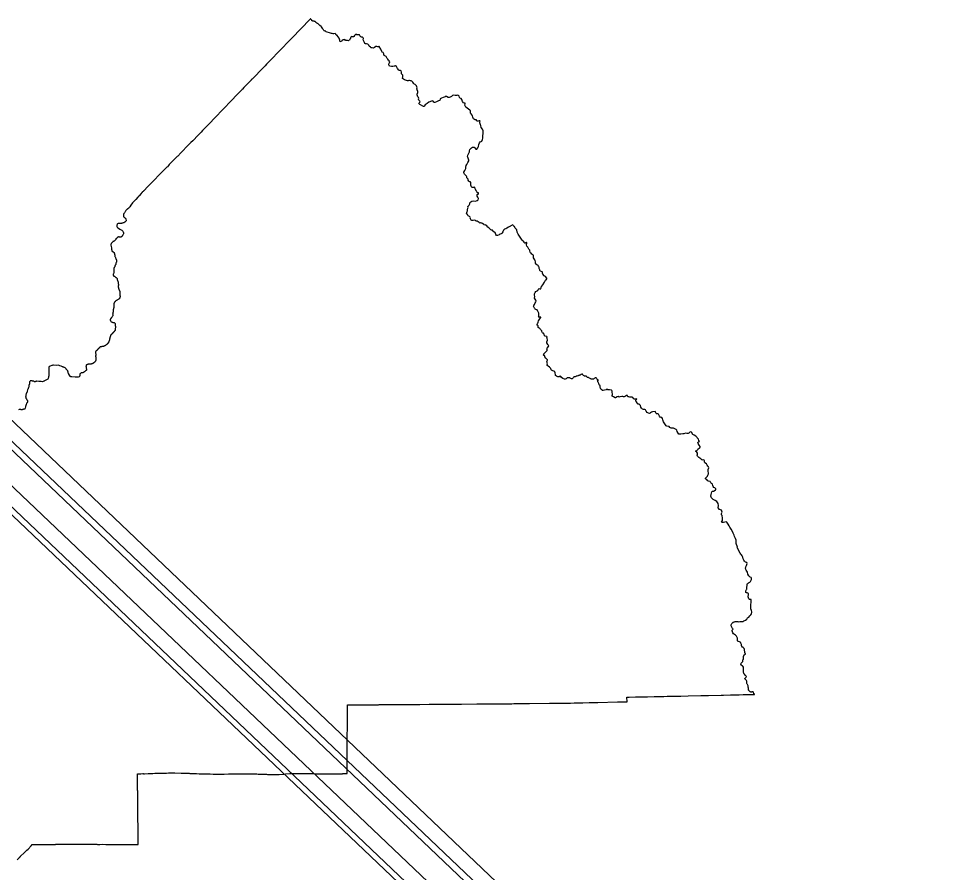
# Model space of a CAD drawing. Extents: x 6438959 to 7279357, y 1424492 to 2039161.
# Drawn here: x 6859158 to 7279357, y 1656630 to 2039161 of the extents above; entities that cross this region are included whole.
import ezdxf

# ---------------------------------------------------------------- set-up
doc = ezdxf.new("R2010")
doc.units = 21
doc.layers.add('COUNTY_BOUNDARY', color=40, linetype='Continuous')

msp = doc.modelspace()

# ---------------------------------------------------------------- linework, layer by layer
at = {"layer": 'COUNTY_BOUNDARY'}
for points in [[(6858412, 1662697), (6859422, 1663678), (6859498, 1663751), (6859730, 1663977), (6859795, 1664040), (6859859, 1664103), (6859872, 1664113), (6859909, 1664148), (6859920, 1664162), (6859953, 1664194), (6859977, 1664216), (6861612, 1665805), (6862527, 1666693), (6862529, 1666696), (6862653, 1666802), (6862663, 1666810), (6862759, 1666891), (6862791, 1666918), (6862797, 1666924), (6862816, 1666944), (6862822, 1666950), (6862825, 1666953), (6863298, 1667451), (6864726, 1668955), (6865201, 1669457), (6865209, 1669463), (6865233, 1669483), (6865241, 1669489), (6865329, 1669489), (6865594, 1669489), (6865682, 1669489), (6865726, 1669491), (6865858, 1669497), (6865902, 1669499), (6865959, 1669501), (6866178, 1669508), (6866200, 1669508), (6866427, 1669507), (6866723, 1669506), (6867095, 1669511), (6867365, 1669515), (6867393, 1669515), (6867408, 1669516), (6867452, 1669516), (6867467, 1669517), (6867522, 1669518), (6867628, 1669521), (6867686, 1669523), (6867741, 1669525), (6867789, 1669526), (6867818, 1669527), (6867823, 1669527), (6867955, 1669530), (6868202, 1669534), (6868856, 1669547), (6869426, 1669552), (6869584, 1669553), (6869833, 1669557), (6870045, 1669557), (6870113, 1669557), (6870312, 1669557), (6870348, 1669556), (6870382, 1669551), (6871072, 1669549), (6871347, 1669548), (6871712, 1669547), (6873013, 1669544), (6874243, 1669541), (6874411, 1669540), (6874993, 1669539), (6875541, 1669537), (6875553, 1669540), (6875585, 1669547), (6875595, 1669549), (6875613, 1669555), (6875668, 1669573), (6875686, 1669580), (6875698, 1669580), (6875772, 1669579), (6876046, 1669580), (6877051, 1669586), (6877127, 1669586), (6877464, 1669591), (6877487, 1669591), (6877558, 1669592), (6877770, 1669597), (6877841, 1669599), (6877864, 1669599), (6877931, 1669601), (6877953, 1669602), (6878022, 1669603), (6878229, 1669609), (6878263, 1669610), (6878286, 1669610), (6878298, 1669605), (6878918, 1669608), (6879392, 1669617), (6879739, 1669625), (6880165, 1669628), (6880526, 1669642), (6880540, 1669643), (6880597, 1669639), (6880643, 1669642), (6880647, 1669642), (6880659, 1669642), (6880662, 1669643), (6880692, 1669644), (6880779, 1669649), (6880808, 1669651), (6880820, 1669652), (6880856, 1669653), (6880867, 1669655), (6880880, 1669655), (6880902, 1669657), (6880912, 1669658), (6880917, 1669657), (6880920, 1669660), (6880925, 1669660), (6880937, 1669658), (6880947, 1669656), (6880965, 1669653), (6881113, 1669638), (6881275, 1669629), (6881446, 1669622), (6881532, 1669619), (6881818, 1669620), (6882465, 1669620), (6882782, 1669614), (6883005, 1669617), (6883207, 1669614), (6883308, 1669611), (6883470, 1669616), (6883509, 1669615), (6883535, 1669615), (6883606, 1669612), (6884014, 1669610), (6884455, 1669611), (6885163, 1669601), (6885855, 1669589), (6885878, 1669589), (6886177, 1669631), (6886231, 1669623), (6886530, 1669623), (6887022, 1669616), (6887230, 1669615), (6887534, 1669616), (6887908, 1669611), (6888863, 1669613), (6889309, 1669605), (6889709, 1669609), (6890163, 1669604), (6890390, 1669601), (6891023, 1669595), (6891416, 1669593), (6891442, 1669591), (6891451, 1669590), (6891459, 1669589), (6891467, 1669589), (6891994, 1669587), (6892092, 1669587), (6892687, 1669575), (6893356, 1669575), (6893576, 1669573), (6894103, 1669569), (6894476, 1669562), (6895399, 1669565), (6896767, 1669571), (6898186, 1669562), (6902093, 1669538), (6902194, 1669537), (6902425, 1669534), (6902631, 1669531), (6903117, 1669533), (6903348, 1669535), (6903614, 1669529), (6903964, 1669523), (6904411, 1669525), (6904677, 1669527), (6904681, 1669527), (6904695, 1669527), (6904700, 1669527), (6904749, 1669527), (6905213, 1669526), (6905339, 1669526), (6906751, 1669523), (6907264, 1669522), (6907277, 1669513), (6907287, 1669513), (6907292, 1669513), (6907318, 1669513), (6907328, 1669513), (6907341, 1669512), (6908305, 1669512), (6908641, 1669510), (6908676, 1669510), (6909944, 1669503), (6909968, 1669510), (6910014, 1669511), (6910031, 1669512), (6910037, 1669513), (6910544, 1669510), (6912081, 1669503), (6912593, 1669502), (6912590, 1670013), (6912580, 1671594), (6912576, 1672121), (6912574, 1672615), (6912567, 1674096), (6912565, 1674590), (6912566, 1674625), (6912566, 1674734), (6912566, 1674769), (6912566, 1674774), (6912564, 1675291), (6912557, 1676855), (6912555, 1677377), (6912554, 1677417), (6912553, 1677592), (6912548, 1678238), (6912547, 1678454), (6912540, 1680050), (6912540, 1680059), (6912535, 1680576), (6912528, 1680903), (6912521, 1681401), (6912516, 1681930), (6912505, 1682632), (6912507, 1682685), (6912500, 1683213), (6912488, 1684014), (6912482, 1684796), (6912478, 1685324), (6912479, 1685350), (6912483, 1685423), (6912483, 1685428), (6912480, 1685463), (6912480, 1685486), (6912479, 1685558), (6912478, 1685582), (6912477, 1685638), (6912462, 1686381), (6912461, 1686588), (6912459, 1686697), (6912459, 1686720), (6912458, 1686743), (6912458, 1686766), (6912456, 1686881), (6912451, 1687430), (6912446, 1687954), (6912437, 1688501), (6912435, 1688604), (6912431, 1688910), (6912429, 1689013), (6912429, 1689115), (6912429, 1689424), (6912429, 1689527), (6912428, 1689634), (6912423, 1689957), (6912421, 1690065), (6912415, 1690577), (6912420, 1690620), (6912422, 1690636), (6912422, 1690715), (6912421, 1690949), (6912420, 1691028), (6912418, 1691227), (6912416, 1691458), (6912412, 1691786), (6912405, 1692341), (6912401, 1692748), (6912399, 1693052), (6912397, 1693178), (6912397, 1693204), (6912396, 1693336), (6912391, 1693812), (6912389, 1693947), (6912389, 1693956), (6912390, 1694635), (6912392, 1695082), (6912388, 1695844), (6912382, 1696683), (6912364, 1697905), (6912360, 1698541), (6912351, 1699032), (6912344, 1699650), (6912343, 1699925), (6912340, 1700626), (6912335, 1700834), (6912329, 1701137), (6912349, 1701140), (6912409, 1701151), (6912429, 1701155), (6912666, 1701155), (6913374, 1701156), (6913610, 1701157), (6913640, 1701157), (6913878, 1701172), (6914681, 1701225), (6914948, 1701243), (6914952, 1701187), (6915475, 1701201), (6917044, 1701245), (6917567, 1701260), (6917613, 1701260), (6917707, 1701265), (6918126, 1701290), (6918177, 1701293), (6918229, 1701300), (6918265, 1701306), (6918403, 1701311), (6918815, 1701327), (6918910, 1701331), (6918952, 1701333), (6919228, 1701340), (6920057, 1701361), (6920333, 1701368), (6920413, 1701370), (6920654, 1701376), (6920734, 1701379), (6921877, 1701407), (6922822, 1701431), (6925304, 1701495), (6926167, 1701517), (6926295, 1701521), (6926446, 1701524), (6926771, 1701532), (6927746, 1701555), (6927968, 1701561), (6928071, 1701564), (6928969, 1701535), (6931897, 1701474), (6933518, 1701442), (6934980, 1701387), (6934986, 1701387), (6935248, 1701364), (6935475, 1701355), (6935721, 1701343), (6935749, 1701343), (6936911, 1701291), (6937172, 1701279), (6938050, 1701241), (6938150, 1701236), (6938280, 1701231), (6938671, 1701213), (6938801, 1701208), (6939939, 1701181), (6942978, 1701111), (6943353, 1701102), (6944103, 1701085), (6944490, 1701079), (6944906, 1701072), (6946151, 1701052), (6946566, 1701045), (6946807, 1701041), (6947529, 1701030), (6947769, 1701027), (6948092, 1701021), (6949059, 1701006), (6949381, 1701001), (6949590, 1701005), (6950214, 1701016), (6950422, 1701020), (6950449, 1701021), (6950518, 1701022), (6950530, 1701023), (6950557, 1701023), (6951184, 1701035), (6953065, 1701070), (6953691, 1701082), (6953723, 1701083), (6953801, 1701086), (6954129, 1701096), (6954238, 1701099), (6954318, 1701101), (6954558, 1701105), (6954638, 1701107), (6959415, 1701097), (6959651, 1701096), (6959892, 1701096), (6960708, 1701081), (6961707, 1701062), (6962783, 1701071), (6962820, 1701071), (6962850, 1701071), (6964752, 1701084), (6965652, 1701071), (6965707, 1701071), (6966343, 1701047), (6968416, 1700970), (6968937, 1700951), (6969106, 1700945), (6970027, 1700911), (6970474, 1700893), (6971311, 1700892), (6971346, 1700892), (6973536, 1700892), (6974057, 1700892), (6974700, 1700892), (6975766, 1700892), (6975802, 1700895), (6977473, 1701012), (6977497, 1701014), (6977532, 1701016), (6977709, 1701028), (6977768, 1701033), (6977807, 1701036), (6978583, 1701091), (6980556, 1701231), (6980678, 1701240), (6981029, 1701240), (6981845, 1701242), (6982512, 1701243), (6984513, 1701246), (6985179, 1701248), (6985719, 1701249), (6988563, 1701225), (6990758, 1701206), (6991780, 1701198), (6993259, 1701187), (6994817, 1701177), (6995059, 1701160), (6995103, 1701161), (6995887, 1701169), (6996444, 1701170), (6996542, 1701170), (6997415, 1701170), (6997471, 1701172), (6998769, 1701173), (6998802, 1701173), (6998841, 1701173), (7001030, 1701177), (7001158, 1701177), (7001426, 1701179), (7001443, 1701160), (7001622, 1701163), (7002158, 1701171), (7002337, 1701174), (7002647, 1701179), (7003575, 1701194), (7003884, 1701199), (7003930, 1701200), (7004038, 1701202), (7004067, 1701202), (7004112, 1701203), (7004223, 1701205), (7004327, 1701207), (7006046, 1701234), (7006169, 1701236), (7006153, 1701584), (7006183, 1706131), (7006198, 1708259), (7006203, 1708970), (7006221, 1711672), (7006252, 1716365), (7006269, 1718906), (7006272, 1719321), (7006280, 1720559), (7006282, 1720971), (7006285, 1721261), (7006290, 1722134), (7006292, 1722427), (7006297, 1723124), (7006297, 1723232), (7006299, 1723478), (7006313, 1725580), (7006321, 1726787), (7006322, 1726902), (7006334, 1728692), (7006334, 1728754), (7006335, 1728796), (7006336, 1728943), (7006336, 1729006), (7006338, 1729303), (7006339, 1729444), (7006341, 1729778), (7006343, 1730110), (7006346, 1730493), (7006348, 1730760), (7006349, 1730935), (7006350, 1731199), (7006351, 1731361), (7006354, 1731824), (7006355, 1731848), (7006355, 1732011), (7006499, 1732011), (7006772, 1732013), (7006928, 1732014), (7007071, 1732014), (7007377, 1732016), (7008294, 1732021), (7008600, 1732023), (7011072, 1732038), (7011325, 1732039), (7011775, 1732042), (7012109, 1732044), (7012496, 1732046), (7014868, 1732061), (7015262, 1732064), (7016390, 1732071), (7016770, 1732074), (7017047, 1732076), (7018769, 1732087), (7019342, 1732091), (7019377, 1732090), (7019381, 1732090), (7019481, 1732091), (7019516, 1732091), (7019632, 1732090), (7019977, 1732089), (7020092, 1732089), (7020188, 1732090), (7020485, 1732093), (7021665, 1732103), (7022058, 1732107), (7023166, 1732114), (7024623, 1732123), (7027154, 1732139), (7027616, 1732141), (7029967, 1732157), (7031277, 1732165), (7032502, 1732174), (7032854, 1732182), (7034125, 1732189), (7034964, 1732194), (7035618, 1732197), (7037355, 1732207), (7037553, 1732208), (7038667, 1732215), (7042985, 1732245), (7044292, 1732254), (7046143, 1732267), (7049441, 1732291), (7049696, 1732293), (7050864, 1732302), (7051751, 1732308), (7051825, 1732309), (7053147, 1732319), (7053310, 1732319), (7054105, 1732326), (7055618, 1732337), (7057339, 1732350), (7064304, 1732403), (7064548, 1732405), (7065019, 1732415), (7065370, 1732416), (7065427, 1732417), (7065782, 1732418), (7066646, 1732423), (7067052, 1732425), (7067185, 1732427), (7067375, 1732428), (7068345, 1732436), (7068427, 1732437), (7068492, 1732437), (7068667, 1732439), (7069768, 1732447), (7073070, 1732474), (7074171, 1732483), (7074207, 1732393), (7074604, 1732401), (7076040, 1732433), (7076517, 1732444), (7076541, 1732444), (7077387, 1732463), (7079746, 1732517), (7079994, 1732522), (7080863, 1732543), (7081506, 1732557), (7083433, 1732600), (7084075, 1732615), (7084129, 1732615), (7084291, 1732616), (7084344, 1732617), (7084445, 1732618), (7084746, 1732620), (7084846, 1732622), (7087817, 1732649), (7096729, 1732733), (7099700, 1732763), (7101730, 1732785), (7106261, 1732839), (7107817, 1732869), (7109844, 1732909), (7110013, 1732913), (7110520, 1732924), (7110689, 1732928), (7110717, 1732929), (7110802, 1732931), (7110830, 1732932), (7111765, 1732953), (7114571, 1733017), (7115333, 1733035), (7115505, 1733039), (7118454, 1733107), (7127300, 1733313), (7130248, 1733382), (7130439, 1733387), (7130519, 1733389), (7131331, 1733408), (7131602, 1733414), (7131567, 1733822), (7131461, 1735045), (7131426, 1735453), (7132411, 1735474), (7135367, 1735535), (7136352, 1735556), (7137027, 1735570), (7139050, 1735614), (7139725, 1735629), (7140717, 1735651), (7143692, 1735718), (7144684, 1735740), (7144686, 1735737), (7144692, 1735727), (7144694, 1735724), (7144792, 1735728), (7145085, 1735738), (7145183, 1735742), (7145231, 1735743), (7145628, 1735752), (7146964, 1735780), (7147409, 1735790), (7147409, 1735801), (7147930, 1735809), (7149494, 1735833), (7149991, 1735842), (7150015, 1735842), (7154630, 1735916), (7154714, 1735885), (7154752, 1735871), (7154794, 1735884), (7154907, 1735919), (7155312, 1735927), (7155554, 1735931), (7158815, 1736013), (7164569, 1736157), (7168051, 1736229), (7173681, 1736324), (7174119, 1736332), (7174582, 1736340), (7174615, 1736357), (7174654, 1736411), (7177861, 1736475), (7178653, 1736489), (7179852, 1736512), (7179923, 1736514), (7180019, 1736516), (7180132, 1736518), (7180196, 1736521), (7180190, 1736509), (7180201, 1736520), (7180205, 1736520), (7180504, 1736526), (7180504, 1736518), (7181107, 1736536), (7181152, 1736539), (7181727, 1736550), (7183454, 1736583), (7184029, 1736595), (7184928, 1736614), (7185255, 1736621), (7186481, 1736648), (7187000, 1736659), (7187625, 1736679), (7188524, 1736709), (7188511, 1736731), (7188360, 1736909), (7188358, 1736982), (7188140, 1737560), (7188108, 1737669), (7188048, 1737740), (7188047, 1737777), (7187987, 1737812), (7187930, 1737774), (7187842, 1737772), (7187753, 1737806), (7187664, 1737841), (7187606, 1737839), (7187519, 1737801), (7187402, 1737798), (7187256, 1737758), (7187139, 1737756), (7187022, 1737753), (7186875, 1737750), (7186757, 1737784), (7186609, 1737853), (7186458, 1738032), (7186399, 1738067), (7186191, 1738208), (7185993, 1738531), (7185948, 1738566), (7185947, 1738603), (7185916, 1738675), (7185915, 1738748), (7185910, 1738966), (7185904, 1739221), (7185901, 1739330), (7185897, 1739512), (7185801, 1739874), (7185770, 1739946), (7185793, 1740202), (7185756, 1740565), (7185604, 1740817), (7185392, 1741103), (7185299, 1741320), (7185206, 1741536), (7185171, 1741790), (7185166, 1742009), (7185162, 1742191), (7185156, 1742445), (7185123, 1742627), (7184971, 1742878), (7184729, 1743200), (7184220, 1743662), (7184248, 1743736), (7184533, 1744070), (7184763, 1744257), (7184791, 1744331), (7184987, 1744736), (7184566, 1745200), (7184115, 1745736), (7183843, 1746094), (7183812, 1746172), (7183656, 1746563), (7183632, 1746931), (7183612, 1747218), (7183595, 1747982), (7183613, 1748456), (7183726, 1748641), (7183721, 1748896), (7183388, 1749361), (7183180, 1749466), (7183003, 1749535), (7182821, 1749786), (7182460, 1750215), (7182514, 1750434), (7182624, 1750728), (7182853, 1750988), (7183054, 1751175), (7183255, 1751325), (7183428, 1751438), (7183389, 1751875), (7183384, 1752093), (7183498, 1752241), (7183669, 1752445), (7183642, 1753624), (7183699, 1753735), (7183804, 1753989), (7183876, 1754168), (7183886, 1754283), (7184000, 1754458), (7184190, 1754574), (7184394, 1754688), (7184533, 1754744), (7184534, 1754873), (7184446, 1755019), (7184367, 1755131), (7184325, 1755312), (7184222, 1755622), (7184215, 1755798), (7184216, 1755922), (7184167, 1756261), (7184136, 1756513), (7184152, 1756643), (7184128, 1756786), (7184067, 1756910), (7183960, 1757026), (7183922, 1757151), (7183889, 1757255), (7183773, 1757351), (7183716, 1757463), (7183678, 1757600), (7183611, 1757744), (7183550, 1757676), (7183157, 1757908), (7182881, 1758216), (7182779, 1758410), (7182747, 1758580), (7182761, 1758757), (7182744, 1759017), (7182640, 1759276), (7182491, 1759606), (7182510, 1759841), (7182429, 1759932), (7182125, 1760052), (7181870, 1760169), (7181394, 1760307), (7181162, 1760369), (7181013, 1760654), (7180969, 1761280), (7180952, 1761896), (7180884, 1762237), (7180475, 1762700), (7180134, 1763163), (7179691, 1763541), (7179255, 1763850), (7178951, 1764242), (7178715, 1764712), (7178586, 1765153), (7178609, 1765457), (7178728, 1765643), (7178909, 1765786), (7178974, 1765929), (7178801, 1766219), (7178585, 1766525), (7178413, 1766788), (7178120, 1767392), (7178121, 1767841), (7178309, 1768179), (7178488, 1768464), (7178794, 1768696), (7178945, 1768916), (7178977, 1768943), (7179241, 1769165), (7179593, 1769228), (7179978, 1769318), (7180401, 1769368), (7180712, 1769314), (7181105, 1769266), (7181432, 1769237), (7181954, 1769285), (7182234, 1769308), (7182644, 1769288), (7182975, 1769271), (7183287, 1769267), (7183868, 1769594), (7184572, 1769875), (7185177, 1770340), (7185520, 1770903), (7186006, 1771330), (7186437, 1771809), (7186904, 1772262), (7187235, 1772819), (7187414, 1773285), (7187357, 1773677), (7187232, 1774221), (7186945, 1774928), (7186892, 1775593), (7186917, 1776441), (7186926, 1776970), (7187078, 1777879), (7187050, 1778654), (7187075, 1779137), (7186950, 1779176), (7186757, 1779216), (7186307, 1779216), (7186092, 1779451), (7185834, 1779924), (7185777, 1780418), (7185780, 1780845), (7185851, 1781132), (7185859, 1781735), (7185861, 1781856), (7185750, 1781902), (7185614, 1782046), (7185291, 1782186), (7185018, 1782182), (7184768, 1782260), (7184665, 1782482), (7184662, 1782844), (7184706, 1783081), (7184832, 1783383), (7184990, 1783619), (7185097, 1783831), (7185095, 1784036), (7185218, 1784731), (7185291, 1785388), (7185281, 1785825), (7185473, 1786412), (7185936, 1786605), (7186438, 1786964), (7186829, 1787244), (7187278, 1788056), (7187262, 1788747), (7187053, 1788961), (7186668, 1789134), (7186010, 1789775), (7185613, 1790531), (7185506, 1791366), (7185086, 1791830), (7184851, 1792311), (7184717, 1792586), (7184525, 1793310), (7184692, 1793678), (7184747, 1793862), (7184997, 1794414), (7185240, 1795330), (7185172, 1795729), (7184583, 1795934), (7184107, 1796287), (7183860, 1796828), (7183583, 1797441), (7183335, 1798054), (7183058, 1798667), (7182754, 1799206), (7182603, 1799385), (7182513, 1799492), (7182183, 1799849), (7180895, 1802515), (7180923, 1802552), (7180921, 1802625), (7180883, 1803025), (7180544, 1803782), (7180448, 1804180), (7180412, 1804471), (7180429, 1805017), (7180385, 1805672), (7180074, 1806466), (7179645, 1807331), (7179425, 1808018), (7179086, 1808811), (7178717, 1809604), (7178168, 1810611), (7177562, 1811581), (7177286, 1812158), (7176772, 1812911), (7176225, 1813846), (7175902, 1813911), (7175291, 1813788), (7174680, 1813629), (7174183, 1813654), (7173857, 1813865), (7174249, 1814603), (7174316, 1815515), (7174171, 1816786), (7173844, 1817034), (7173742, 1817687), (7174050, 1818277), (7173826, 1819146), (7172942, 1819490), (7172310, 1820277), (7172523, 1821229), (7172384, 1822209), (7171780, 1823070), (7170923, 1823524), (7170744, 1823605), (7170008, 1823941), (7169291, 1824653), (7169100, 1825377), (7169198, 1826217), (7169406, 1827351), (7169809, 1827615), (7170157, 1827732), (7171025, 1828115), (7171255, 1828302), (7171334, 1828668), (7171330, 1828676), (7170757, 1829238), (7170425, 1829290), (7170048, 1829747), (7169868, 1830196), (7169720, 1830817), (7169372, 1831054), (7168960, 1831426), (7168667, 1831970), (7168027, 1832153), (7167722, 1832097), (7167529, 1832509), (7167191, 1832882), (7166821, 1833033), (7166632, 1833262), (7166627, 1833531), (7167108, 1833932), (7167360, 1834170), (7167478, 1834405), (7167652, 1834861), (7168008, 1835369), (7168010, 1835895), (7167885, 1836553), (7167868, 1837385), (7168098, 1838074), (7168039, 1838599), (7167678, 1838861), (7167337, 1839380), (7167092, 1839938), (7166410, 1840389), (7166243, 1840740), (7166233, 1841205), (7166006, 1841519), (7165539, 1841631), (7165147, 1841623), (7165091, 1841689), (7165034, 1841756), (7164537, 1842113), (7163678, 1842756), (7163128, 1843295), (7162959, 1843769), (7163022, 1844296), (7163039, 1844663), (7162700, 1845060), (7162348, 1845469), (7162355, 1845726), (7162767, 1845942), (7163093, 1846169), (7163244, 1846527), (7163981, 1847019), (7164283, 1847233), (7164286, 1847649), (7163882, 1848240), (7163426, 1848952), (7163281, 1849451), (7163531, 1849823), (7163774, 1849865), (7163907, 1849965), (7163727, 1850389), (7163569, 1850888), (7162327, 1852331), (7161558, 1852792), (7161027, 1853014), (7160357, 1854052), (7160047, 1854205), (7159681, 1854137), (7159140, 1853673), (7158850, 1853520), (7158273, 1853558), (7157623, 1853642), (7156992, 1853348), (7156528, 1853290), (7155574, 1853246), (7154706, 1853217), (7154367, 1853613), (7153936, 1854314), (7153788, 1854984), (7153547, 1855346), (7152348, 1855921), (7151724, 1855847), (7151222, 1855849), (7150738, 1856170), (7150313, 1856589), (7149367, 1856778), (7149007, 1856979), (7148438, 1857860), (7147858, 1858705), (7147546, 1859567), (7147435, 1860201), (7147157, 1860599), (7146812, 1860678), (7146405, 1860829), (7146116, 1861177), (7145698, 1861854), (7145556, 1862206), (7145335, 1862226), (7144705, 1862284), (7144520, 1862390), (7144331, 1862729), (7144199, 1863239), (7144050, 1863358), (7142857, 1863215), (7142458, 1863013), (7142026, 1862703), (7141869, 1862598), (7141610, 1862472), (7141515, 1862426), (7141076, 1862572), (7140545, 1862928), (7140093, 1863542), (7139803, 1864025), (7139531, 1864203), (7138896, 1864253), (7138478, 1864380), (7137994, 1864811), (7137678, 1865342), (7137544, 1865962), (7137280, 1866348), (7136969, 1866672), (7136481, 1866663), (7136198, 1866781), (7136044, 1867157), (7135778, 1867688), (7135515, 1868026), (7135422, 1868390), (7135577, 1868588), (7135781, 1868738), (7135840, 1868873), (7135813, 1868995), (7135789, 1868970), (7135727, 1869018), (7135229, 1868863), (7135022, 1868847), (7134827, 1868843), (7134580, 1869022), (7134116, 1869661), (7133747, 1869825), (7132979, 1869762), (7132698, 1869782), (7132354, 1869898), (7132074, 1869880), (7131880, 1869841), (7131787, 1870205), (7131717, 1870333), (7131660, 1870434), (7131331, 1870441), (7130822, 1870249), (7130279, 1869946), (7129939, 1869855), (7129559, 1869982), (7129253, 1870013), (7128293, 1869838), (7128025, 1869809), (7127752, 1870036), (7127495, 1870044), (7127131, 1869952), (7126407, 1869524), (7126126, 1869532), (7125435, 1869971), (7124855, 1870265), (7124827, 1870448), (7125050, 1870915), (7125043, 1871245), (7124908, 1871901), (7124787, 1872497), (7124756, 1872814), (7124620, 1872921), (7123592, 1873061), (7123142, 1873029), (7122969, 1873111), (7122685, 1873289), (7122490, 1873286), (7122103, 1873096), (7121425, 1872852), (7120866, 1872720), (7120524, 1872763), (7120190, 1872977), (7119853, 1873361), (7119641, 1873669), (7119605, 1873805), (7119543, 1874076), (7119488, 1874304), (7119463, 1874494), (7119478, 1874732), (7119518, 1874885), (7119418, 1874927), (7119282, 1874979), (7119162, 1875103), (7119040, 1875208), (7118987, 1875456), (7118896, 1875730), (7118870, 1875949), (7118776, 1876219), (7118643, 1876425), (7118467, 1876685), (7118444, 1876901), (7118457, 1877121), (7118474, 1877250), (7118605, 1877303), (7118683, 1877343), (7118574, 1877367), (7118393, 1877398), (7118298, 1877431), (7118261, 1877632), (7118145, 1877818), (7118087, 1877881), (7118058, 1877912), (7117939, 1878009), (7117812, 1878200), (7117712, 1878333), (7117616, 1878439), (7117467, 1878433), (7117270, 1878346), (7117057, 1878206), (7116812, 1878066), (7116521, 1877875), (7116277, 1877793), (7116060, 1877832), (7115831, 1877847), (7115593, 1877786), (7115454, 1877830), (7115244, 1877960), (7115069, 1878062), (7114726, 1878230), (7114431, 1878446), (7114324, 1878538), (7114101, 1878547), (7113979, 1878553), (7113762, 1878560), (7113637, 1878645), (7113549, 1878795), (7113417, 1879033), (7113309, 1879162), (7113079, 1879116), (7112945, 1879107), (7112843, 1879187), (7112672, 1879168), (7112435, 1879157), (7112280, 1879294), (7112046, 1879395), (7111833, 1879490), (7111652, 1879741), (7111579, 1880000), (7111533, 1880087), (7111457, 1880082), (7111207, 1879994), (7111003, 1879870), (7110541, 1879595), (7110294, 1879557), (7110198, 1879529), (7109849, 1879445), (7109563, 1879309), (7109502, 1879280), (7109407, 1879235), (7109059, 1879151), (7108750, 1879144), (7108513, 1879033), (7108310, 1878832), (7108120, 1878836), (7107994, 1878857), (7107904, 1878868), (7107729, 1878814), (7107503, 1878600), (7107162, 1878089), (7106885, 1877959), (7106631, 1878016), (7106414, 1878063), (7106063, 1878277), (7105922, 1878363), (7105757, 1878464), (7105439, 1878454), (7105390, 1878453), (7105071, 1878431), (7104755, 1878410), (7104191, 1878027), (7103854, 1877834), (7103450, 1877822), (7102794, 1878095), (7102204, 1878628), (7101898, 1879083), (7101543, 1879109), (7101111, 1878803), (7100584, 1878837), (7099937, 1879208), (7099540, 1879416), (7099517, 1879807), (7099345, 1880693), (7099128, 1881029), (7098886, 1881364), (7098726, 1881420), (7098219, 1881613), (7097664, 1881780), (7097472, 1882068), (7097460, 1882507), (7097370, 1882663), (7096757, 1883134), (7096132, 1883628), (7095778, 1884009), (7095697, 1884300), (7095869, 1884721), (7095810, 1885061), (7095772, 1885209), (7095660, 1885643), (7095691, 1885953), (7095698, 1886023), (7095911, 1886298), (7095930, 1886469), (7095755, 1886611), (7095164, 1887180), (7094732, 1887766), (7094649, 1888118), (7094520, 1888358), (7094323, 1888401), (7094097, 1888602), (7094195, 1889021), (7094220, 1889047), (7094275, 1889104), (7094775, 1889621), (7094864, 1889713), (7095729, 1890618), (7095743, 1891009), (7095660, 1891361), (7095784, 1891719), (7096388, 1892433), (7096469, 1892582), (7096209, 1893149), (7096020, 1893339), (7095594, 1894133), (7095535, 1894522), (7095834, 1895202), (7095912, 1895461), (7095724, 1896079), (7095667, 1896346), (7095743, 1896702), (7095652, 1896895), (7094878, 1897007), (7094394, 1897713), (7094314, 1897943), (7094304, 1898297), (7094140, 1898475), (7093960, 1898348), (7093787, 1898416), (7093586, 1898606), (7093399, 1899174), (7093303, 1899514), (7093026, 1899823), (7092701, 1900070), (7092595, 1900360), (7092479, 1900540), (7092157, 1900714), (7091793, 1901021), (7091726, 1901251), (7091718, 1901519), (7091664, 1901701), (7091503, 1901770), (7091300, 1902057), (7091218, 1902335), (7091417, 1902683), (7091630, 1902922), (7091666, 1903399), (7091932, 1903957), (7092825, 1905254), (7092917, 1905489), (7092901, 1905623), (7092790, 1905644), (7092620, 1905602), (7092401, 1905547), (7092070, 1905574), (7091883, 1905715), (7091972, 1906035), (7091972, 1907343), (7091839, 1907717), (7091699, 1907909), (7091529, 1908307), (7091332, 1908790), (7091037, 1908830), (7090654, 1908990), (7090317, 1909224), (7090239, 1909393), (7090134, 1909646), (7089991, 1909935), (7089801, 1910162), (7089659, 1910451), (7089734, 1910807), (7090028, 1911268), (7090349, 1912011), (7090643, 1912435), (7090776, 1912701), (7090829, 1912807), (7090731, 1913219), (7090400, 1913686), (7090132, 1914106), (7090149, 1914375), (7090190, 1914657), (7090093, 1915510), (7090079, 1916010), (7090320, 1916579), (7090736, 1917007), (7091302, 1917341), (7091515, 1917580), (7091738, 1917928), (7091961, 1918253), (7092215, 1918382), (7092461, 1918329), (7092732, 1918251), (7092877, 1918304), (7092934, 1918477), (7093051, 1918659), (7093058, 1918984), (7093259, 1919363), (7093282, 1919408), (7093299, 1919437), (7093735, 1920111), (7094521, 1921301), (7094933, 1922114), (7094937, 1922119), (7094973, 1922142), (7095009, 1922164), (7095321, 1922358), (7095608, 1922742), (7095553, 1923072), (7094955, 1923796), (7094388, 1924080), (7093839, 1924781), (7093648, 1925206), (7093616, 1925695), (7093491, 1925816), (7092801, 1926220), (7092517, 1926398), (7092461, 1926814), (7092371, 1927082), (7092218, 1927434), (7092224, 1927790), (7092210, 1927949), (7091888, 1928225), (7091745, 1928675), (7091584, 1928856), (7091142, 1928946), (7090844, 1929235), (7090543, 1929732), (7090534, 1930283), (7090375, 1930978), (7090211, 1931306), (7089876, 1931619), (7089612, 1932092), (7089634, 1932925), (7089565, 1933353), (7089269, 1933506), (7089197, 1933570), (7088898, 1933831), (7088647, 1934206), (7088265, 1934382), (7088076, 1934722), (7088031, 1935224), (7087929, 1935504), (7087779, 1935685), (7087506, 1935949), (7087275, 1936631), (7087075, 1936909), (7086675, 1937417), (7086569, 1937905), (7086702, 1938728), (7086625, 1938959), (7086440, 1939017), (7086090, 1938815), (7085764, 1938576), (7085577, 1938781), (7085509, 1939209), (7085210, 1939534), (7084940, 1939615), (7084616, 1940026), (7083941, 1940932), (7083714, 1941333), (7083290, 1941827), (7082738, 1942736), (7082368, 1943636), (7082241, 1944663), (7082103, 1944869), (7081869, 1945024), (7081459, 1945384), (7081056, 1946099), (7080807, 1946376), (7080535, 1946604), (7080384, 1946871), (7080346, 1946919), (7078435, 1945831), (7077759, 1945365), (7077213, 1945172), (7076679, 1944954), (7076260, 1944468), (7075831, 1943799), (7075596, 1943292), (7075490, 1943070), (7075101, 1942928), (7074589, 1942657), (7074517, 1942619), (7074446, 1942581), (7074261, 1942483), (7073455, 1942065), (7073137, 1942096), (7072763, 1942530), (7072406, 1943455), (7072317, 1943612), (7071876, 1943690), (7071678, 1943858), (7071312, 1944550), (7071165, 1944596), (7070799, 1944553), (7070468, 1944657), (7070224, 1944912), (7069842, 1945383), (7069643, 1945624), (7069186, 1945885), (7068700, 1946476), (7068352, 1946777), (7068179, 1946920), (7067777, 1946827), (7067544, 1946897), (7067358, 1947089), (7066765, 1947446), (7066346, 1947659), (7066148, 1947839), (7065867, 1947797), (7065601, 1947695), (7065291, 1947910), (7064786, 1948195), (7064487, 1948495), (7063960, 1948596), (7063613, 1948896), (7063342, 1949002), (7062673, 1948880), (7062064, 1948783), (7061670, 1948997), (7061578, 1949338), (7061428, 1949531), (7061278, 1949724), (7061358, 1950056), (7061230, 1950396), (7060908, 1950623), (7060450, 1950958), (7060013, 1951526), (7059686, 1952058), (7059717, 1952401), (7059868, 1952857), (7060032, 1953227), (7060073, 1953668), (7060294, 1954321), (7060325, 1954639), (7060280, 1955092), (7060361, 1955338), (7060757, 1955773), (7061114, 1956269), (7061123, 1956489), (7061117, 1956832), (7061562, 1957207), (7062057, 1957546), (7062568, 1957653), (7063656, 1957574), (7064398, 1957783), (7064843, 1958145), (7064969, 1958637), (7064677, 1959292), (7064450, 1959704), (7064432, 1960010), (7064375, 1960462), (7064591, 1960698), (7064872, 1960678), (7065015, 1960853), (7065062, 1961000), (7064973, 1961170), (7064654, 1961287), (7064456, 1961393), (7064292, 1961644), (7064185, 1961806), (7064078, 1961969), (7064067, 1961986), (7063464, 1962979), (7063371, 1963616), (7063237, 1963698), (7062969, 1963695), (7062703, 1963630), (7062471, 1963640), (7062288, 1963674), (7062153, 1963696), (7061833, 1963961), (7061578, 1964641), (7061531, 1965287), (7061520, 1966007), (7061346, 1966175), (7060980, 1966207), (7060612, 1966397), (7060422, 1966883), (7060305, 1967296), (7060032, 1967622), (7059722, 1967984), (7059752, 1968424), (7059638, 1968715), (7059205, 1969076), (7058697, 1969618), (7058446, 1970115), (7058391, 1970480), (7058891, 1971220), (7059315, 1972141), (7059391, 1972740), (7059501, 1973461), (7059737, 1973964), (7060246, 1974850), (7060626, 1975502), (7060682, 1975796), (7060478, 1976354), (7060233, 1977205), (7060143, 1977533), (7060281, 1978048), (7060397, 1978391), (7060668, 1978945), (7060938, 1979583), (7060968, 1980023), (7061190, 1980599), (7061907, 1981451), (7062354, 1981677), (7062670, 1981706), (7063121, 1981712), (7063322, 1981324), (7063633, 1980913), (7063879, 1980794), (7064231, 1980836), (7064734, 1981379), (7064945, 1981907), (7065211, 1982826), (7065393, 1983609), (7065740, 1984004), (7066138, 1984254), (7066428, 1984416), (7066795, 1985056), (7066954, 1985766), (7066976, 1986718), (7067128, 1987843), (7067146, 1988283), (7067085, 1989027), (7066744, 1989778), (7066196, 1990552), (7066038, 1991319), (7065862, 1991646), (7065629, 1992534), (7065595, 1993095), (7065737, 1993378), (7065552, 1993509), (7065370, 1993507), (7064910, 1993281), (7064533, 1993276), (7064226, 1993394), (7064173, 1993710), (7064084, 1993929), (7063523, 1993934), (7063156, 1994063), (7062810, 1994388), (7062457, 1995115), (7062290, 1995687), (7062175, 1996027), (7061727, 1996594), (7061478, 1996921), (7061434, 1997371), (7061413, 1997969), (7061153, 1998198), (7060512, 1998690), (7059304, 1999576), (7058925, 2000462), (7058964, 2001061), (7058984, 2001317), (7058691, 2001399), (7058322, 2001589), (7057900, 2002096), (7057556, 2003031), (7057245, 2003442), (7056644, 2003691), (7056482, 2003981), (7056401, 2004480), (7056079, 2004794), (7055712, 2004911), (7055347, 2004881), (7055079, 2004878), (7054568, 2004859), (7053628, 2004955), (7053289, 2004817), (7052859, 2004335), (7052339, 2004060), (7051904, 2003870), (7051415, 2003986), (7050726, 2004392), (7050372, 2004484), (7050070, 2004285), (7049235, 2003920), (7048473, 2003605), (7047894, 2003280), (7047673, 2002593), (7047031, 2002390), (7046271, 2001928), (7045411, 2001623), (7045240, 2001670), (7044970, 2001825), (7044755, 2002322), (7044460, 2002452), (7043953, 2002201), (7042765, 2001831), (7042068, 2001212), (7041068, 2000576), (7040625, 2000070), (7040517, 1999958), (7040310, 1999931), (7038676, 2000849), (7038329, 2001235), (7038409, 2001578), (7038709, 2001814), (7038841, 2001962), (7038703, 2002228), (7038342, 2002675), (7038213, 2003174), (7038230, 2003638), (7038139, 2003966), (7037856, 2004182), (7037752, 2004596), (7037561, 2005093), (7037531, 2005471), (7037849, 2006134), (7037865, 2006635), (7037537, 2007326), (7037397, 2007763), (7037510, 2008314), (7037425, 2008671), (7037374, 2008779), (7037373, 2008852), (7037313, 2008924), (7037201, 2009165), (7037163, 2009249), (7036927, 2009463), (7036662, 2009677), (7036367, 2009927), (7036074, 2010104), (7035867, 2010355), (7035541, 2010750), (7035391, 2011003), (7035184, 2011254), (7034832, 2011430), (7034600, 2011426), (7034106, 2011527), (7033845, 2011486), (7033469, 2011406), (7033266, 2011403), (7032800, 2011504), (7032713, 2011541), (7032304, 2011714), (7031836, 2011888), (7031369, 2012062), (7031045, 2012348), (7031010, 2012711), (7031062, 2013076), (7031114, 2013405), (7031134, 2013951), (7030868, 2014202), (7030664, 2014271), (7030571, 2014634), (7030560, 2015253), (7030404, 2015905), (7030053, 2016045), (7029647, 2016074), (7029296, 2016214), (7028732, 2016969), (7028225, 2017761), (7027785, 2018045), (7027525, 2018004), (7027207, 2017926), (7026717, 2017772), (7025992, 2017723), (7025351, 2017894), (7025089, 2017963), (7024940, 2018215), (7024818, 2018577), (7024840, 2018978), (7025008, 2019345), (7025121, 2019493), (7025260, 2019859), (7024991, 2020292), (7024637, 2020650), (7024369, 2021082), (7024045, 2021368), (7023894, 2021693), (7023595, 2022234), (7023039, 2022552), (7022716, 2022766), (7022565, 2023127), (7022616, 2023529), (7022318, 2023997), (7021880, 2024208), (7021729, 2024533), (7021306, 2025546), (7020532, 2026734), (7020504, 2026734), (7020474, 2026733), (7020330, 2026694), (7020157, 2026619), (7019984, 2026579), (7019460, 2026680), (7019083, 2026673), (7018481, 2026263), (7017934, 2026071), (7017440, 2026136), (7016888, 2026163), (7016653, 2026378), (7016123, 2026842), (7015883, 2027348), (7015499, 2027742), (7014888, 2027914), (7014723, 2027940), (7014481, 2027980), (7014159, 2028120), (7013920, 2028590), (7013648, 2029204), (7013408, 2029710), (7013486, 2030258), (7013335, 2030619), (7013040, 2030906), (7012691, 2030973), (7012283, 2031075), (7011960, 2031325), (7011927, 2031579), (7011776, 2031941), (7011311, 2032006), (7010907, 2031926), (7010586, 2032030), (7010120, 2032205), (7009861, 2032055), (7009490, 2031721), (7009209, 2031170), (7009125, 2031105), (7009066, 2031059), (7008631, 2031088), (7008078, 2031188), (7007822, 2030892), (7007625, 2030525), (7007628, 2030379), (7007431, 2029976), (7007206, 2029608), (7007143, 2029560), (7006862, 2029347), (7006367, 2029448), (7005468, 2029470), (7005173, 2029829), (7004420, 2029781), (7003877, 2029298), (7003651, 2028931), (7003131, 2028813), (7002887, 2029574), (7002641, 2030407), (7002224, 2031129), (7001779, 2031741), (7001771, 2031742), (7001717, 2031750), (7001663, 2031758), (7001343, 2031806), (7001134, 2032204), (7000779, 2032598), (7000231, 2032444), (6999883, 2032475), (6999504, 2032614), (6999129, 2032499), (6998718, 2032784), (6996855, 2033300), (6996796, 2033335), (6996649, 2033479), (6996414, 2033657), (6996296, 2033764), (6996237, 2033836), (6996093, 2033786), (6995947, 2033817), (6995789, 2033869), (6995714, 2033901), (6995553, 2034135), (6995418, 2034333), (6995268, 2034658), (6995058, 2035092), (6994704, 2035487), (6994497, 2035702), (6993939, 2036203), (6993175, 2036846), (6992677, 2037166), (6992178, 2037522), (6991972, 2037737), (6991854, 2037881), (6991563, 2037986), (6991416, 2038056), (6991126, 2038088), (6990836, 2038120), (6990661, 2038190), (6990369, 2038295), (6990307, 2038549), (6990247, 2038693), (6989982, 2038944), (6989923, 2039052), (6989893, 2039088), (6989892, 2039161), (6989806, 2039123), (6989399, 2038703), (6988889, 2038177), (6986139, 2035341), (6986112, 2035313), (6985222, 2034395), (6985063, 2034231), (6985005, 2034172), (6984866, 2034028), (6982203, 2031282), (6974617, 2023465), (6973141, 2021945), (6971651, 2020411), (6970119, 2018833), (6970057, 2018769), (6969466, 2018160), (6967507, 2016143), (6967104, 2015730), (6966853, 2015472), (6965529, 2014109), (6963667, 2012193), (6963576, 2012100), (6963528, 2012051), (6963502, 2012023), (6963405, 2011924), (6963253, 2011768), (6963213, 2011726), (6962196, 2010681), (6961557, 2010023), (6960233, 2008661), (6960003, 2008424), (6959312, 2007714), (6959081, 2007478), (6959069, 2007464), (6959031, 2007425), (6959018, 2007412), (6958584, 2006958), (6957282, 2005596), (6956848, 2005142), (6954387, 2002568), (6947001, 1994846), (6944538, 1992272), (6944519, 1992253), (6944274, 1992000), (6943478, 1991183), (6943227, 1990926), (6943213, 1990911), (6942616, 1990299), (6941427, 1989079), (6940826, 1988462), (6940229, 1987850), (6939431, 1987030), (6937035, 1984574), (6936236, 1983754), (6936219, 1983738), (6935218, 1982711), (6934747, 1982229), (6932163, 1979579), (6931144, 1978536), (6930936, 1978322), (6930311, 1977681), (6930103, 1977468), (6929220, 1976563), (6926570, 1973849), (6926171, 1973441), (6925687, 1972944), (6925442, 1972694), (6924708, 1971942), (6924463, 1971691), (6917420, 1964550), (6917162, 1964287), (6914978, 1962047), (6914925, 1961992), (6914872, 1961938), (6914828, 1961893), (6914596, 1961655), (6914377, 1961431), (6914320, 1961373), (6914274, 1961325), (6914227, 1961277), (6914225, 1961274), (6914217, 1961266), (6914215, 1961263), (6914140, 1961181), (6914066, 1961099), (6913919, 1960936), (6913030, 1959956), (6912834, 1959740), (6912733, 1959630), (6912435, 1959300), (6911539, 1958312), (6911371, 1958127), (6911240, 1957983), (6911125, 1957856), (6911105, 1957834), (6910970, 1957686), (6910778, 1957474), (6910755, 1957449), (6910663, 1957347), (6910622, 1957301), (6910144, 1956773), (6909328, 1955640), (6908890, 1954980), (6908639, 1954602), (6908444, 1954393), (6908408, 1954354), (6908052, 1954095), (6907847, 1953934), (6907765, 1953870), (6907495, 1953703), (6907429, 1953663), (6907140, 1953393), (6906913, 1953093), (6906740, 1952802), (6906591, 1952541), (6906444, 1952250), (6906369, 1952134), (6906257, 1951959), (6906094, 1951609), (6906055, 1951365), (6906048, 1951318), (6906025, 1951178), (6906017, 1951132), (6906016, 1950934), (6906003, 1950681), (6906019, 1950565), (6906313, 1950295), (6906636, 1950049), (6906886, 1949844), (6907003, 1949748), (6907146, 1949533), (6907187, 1948736), (6906961, 1948353), (6906812, 1948251), (6906577, 1948091), (6906142, 1947865), (6906133, 1947860), (6905963, 1947785), (6905629, 1947636), (6905379, 1947584), (6905128, 1947532), (6904603, 1947556), (6904583, 1947555), (6904338, 1947543), (6904093, 1947532), (6904078, 1947531), (6903737, 1947453), (6903431, 1947345), (6903252, 1947150), (6903236, 1947133), (6903042, 1946742), (6903039, 1946212), (6903206, 1945938), (6903413, 1945688), (6903856, 1945380), (6904375, 1945037), (6905046, 1944647), (6905357, 1944477), (6905508, 1944395), (6905788, 1944122), (6905936, 1943748), (6906051, 1943279), (6906050, 1943263), (6906005, 1942904), (6905861, 1942613), (6905850, 1942596), (6905765, 1942455), (6905681, 1942314), (6905679, 1942309), (6905673, 1942295), (6905671, 1942291), (6905669, 1942285), (6905597, 1942179), (6905486, 1942008), (6905403, 1941880), (6905339, 1941778), (6905267, 1941678), (6905204, 1941576), (6905069, 1941504), (6904931, 1941442), (6904854, 1941395), (6904769, 1941357), (6904676, 1941355), (6904506, 1941393), (6904442, 1941420), (6904410, 1941427), (6904328, 1941427), (6904215, 1941454), (6904145, 1941454), (6904056, 1941472), (6903970, 1941479), (6903880, 1941493), (6903839, 1941492), (6903805, 1941486), (6903735, 1941449), (6903690, 1941426), (6903633, 1941453), (6903539, 1941439), (6903510, 1941420), (6903474, 1941393), (6903431, 1941344), (6903386, 1941287), (6903358, 1941245), (6903319, 1941180), (6903252, 1941086), (6903123, 1940957), (6903022, 1940875), (6902953, 1940843), (6902864, 1940821), (6902785, 1940823), (6902708, 1940774), (6902686, 1940680), (6902662, 1940568), (6902643, 1940535), (6902616, 1940490), (6902628, 1940455), (6902616, 1940417), (6902577, 1940390), (6902409, 1940127), (6902375, 1940088), (6902333, 1940039), (6902235, 1939935), (6902152, 1939901), (6902121, 1939869), (6902092, 1939811), (6901827, 1939606), (6901722, 1939526), (6901591, 1939466), (6901338, 1939393), (6901238, 1939331), (6901002, 1939008), (6900830, 1938827), (6900748, 1938763), (6900561, 1938513), (6900498, 1938358), (6900390, 1938095), (6900347, 1937894), (6900366, 1937799), (6900376, 1937775), (6900417, 1937736), (6900624, 1936539), (6900632, 1936495), (6900665, 1936303), (6900674, 1936227), (6900693, 1936109), (6900738, 1935916), (6900763, 1935772), (6900777, 1935685), (6900782, 1935248), (6900798, 1935212), (6900822, 1935168), (6900910, 1935084), (6900977, 1935068), (6901057, 1935049), (6901097, 1935023), (6901122, 1935010), (6901211, 1934965), (6901264, 1934920), (6901339, 1934870), (6901369, 1934863), (6901404, 1934855), (6901444, 1934803), (6901472, 1934787), (6901521, 1934737), (6901545, 1934717), (6901640, 1934669), (6901681, 1934642), (6901710, 1934615), (6901777, 1934516), (6901813, 1934453), (6901859, 1934337), (6901907, 1934234), (6901953, 1934119), (6901973, 1934041), (6902054, 1933725), (6902142, 1933385), (6902141, 1933321), (6902136, 1933230), (6902139, 1933111), (6902134, 1933042), (6902137, 1932969), (6902136, 1932933), (6902140, 1932899), (6902153, 1932857), (6902168, 1932827), (6902213, 1932758), (6902287, 1932654), (6902354, 1932515), (6902433, 1932242), (6902472, 1932150), (6902507, 1932070), (6902629, 1931789), (6902769, 1931411), (6902778, 1931368), (6902780, 1931335), (6902794, 1931299), (6902843, 1931211), (6902865, 1931180), (6902878, 1931090), (6902903, 1930896), (6902895, 1930802), (6902883, 1930664), (6902907, 1930637), (6902885, 1930604), (6902897, 1930563), (6902919, 1930511), (6902929, 1930475), (6902930, 1930443), (6902900, 1930376), (6902846, 1930243), (6902762, 1930032), (6902757, 1930019), (6902741, 1929981), (6902667, 1929815), (6902644, 1929765), (6902632, 1929737), (6902629, 1929691), (6902634, 1929575), (6902636, 1929495), (6902602, 1929428), (6902592, 1929393), (6902595, 1929332), (6902590, 1929251), (6902570, 1929170), (6902528, 1929081), (6902480, 1928998), (6902372, 1928828), (6902338, 1928774), (6902299, 1928723), (6902273, 1928676), (6902245, 1928614), (6902218, 1928530), (6902203, 1928417), (6902169, 1928286), (6902128, 1928174), (6902087, 1928107), (6902046, 1928033), (6901960, 1927914), (6901930, 1927866), (6901892, 1927807), (6901848, 1927728), (6901804, 1927648), (6901784, 1927577), (6901759, 1927486), (6901759, 1927432), (6901728, 1927374), (6901707, 1927323), (6901708, 1927291), (6901694, 1927201), (6901697, 1926973), (6901734, 1926764), (6901739, 1926630), (6901730, 1926580), (6901731, 1926494), (6901758, 1926358), (6901766, 1926284), (6901749, 1926223), (6901751, 1925990), (6901748, 1925966), (6901702, 1925593), (6901525, 1924967), (6901513, 1924942), (6901503, 1924920), (6901501, 1924917), (6901484, 1924897), (6901476, 1924874), (6901450, 1924777), (6901449, 1924773), (6901449, 1924724), (6901439, 1924648), (6901422, 1924595), (6901420, 1924517), (6901448, 1924476), (6901459, 1924452), (6901486, 1924373), (6901506, 1924209), (6901525, 1924175), (6901607, 1924103), (6901630, 1924065), (6901685, 1923999), (6901717, 1923973), (6901760, 1923955), (6901836, 1923936), (6901850, 1923933), (6901936, 1923916), (6902058, 1923859), (6902131, 1923811), (6902204, 1923750), (6902417, 1923541), (6902611, 1923373), (6902647, 1923356), (6902684, 1923325), (6902747, 1923295), (6902852, 1923224), (6903068, 1923025), (6903124, 1922944), (6903159, 1922871), (6903166, 1922799), (6903212, 1922710), (6903259, 1922554), (6903268, 1922492), (6903261, 1922420), (6903250, 1922329), (6903271, 1922283), (6903376, 1921998), (6903422, 1921911), (6903469, 1921799), (6903495, 1921767), (6903511, 1921735), (6903545, 1921635), (6903552, 1921586), (6903573, 1921540), (6903674, 1921384), (6903701, 1921319), (6903708, 1921279), (6903691, 1921198), (6903679, 1921164), (6903681, 1921124), (6903707, 1921030), (6903715, 1920981), (6903727, 1920843), (6903730, 1920732), (6903731, 1920711), (6903719, 1920593), (6903723, 1920516), (6903725, 1920401), (6903725, 1920395), (6903746, 1920294), (6903765, 1920175), (6903764, 1920095), (6903784, 1920004), (6903786, 1919931), (6903785, 1919924), (6903770, 1919855), (6903757, 1919767), (6903746, 1919704), (6903729, 1919581), (6903726, 1919481), (6903731, 1919341), (6903718, 1919181), (6903727, 1919035), (6903763, 1918811), (6903765, 1918795), (6903813, 1918604), (6903856, 1918454), (6903878, 1918372), (6903918, 1918262), (6903972, 1918080), (6903983, 1918000), (6904020, 1917836), (6904040, 1917779), (6904062, 1917747), (6904101, 1917698), (6904166, 1917604), (6904211, 1917535), (6904243, 1917481), (6904256, 1917460), (6904330, 1917305), (6904369, 1917181), (6904445, 1917038), (6904454, 1917005), (6904464, 1916898), (6904451, 1916850), (6904444, 1916684), (6904406, 1916268), (6904406, 1916199), (6904398, 1916031), (6904406, 1915961), (6904413, 1915783), (6904412, 1915637), (6904418, 1915571), (6904447, 1915386), (6904465, 1915292), (6904484, 1915222), (6904500, 1915106), (6904513, 1915051), (6904523, 1914993), (6904516, 1914785), (6904512, 1914705), (6904478, 1914522), (6904435, 1914373), (6904399, 1914287), (6904366, 1914208), (6904332, 1914108), (6904280, 1913998), (6904194, 1913835), (6904105, 1913728), (6904014, 1913655), (6903874, 1913558), (6903808, 1913519), (6903704, 1913449), (6903645, 1913426), (6903365, 1913280), (6903183, 1913183), (6902989, 1913090), (6902812, 1913017), (6902616, 1912910), (6902593, 1912895), (6902576, 1912885), (6902487, 1912777), (6902414, 1912704), (6902363, 1912641), (6902258, 1912503), (6902225, 1912450), (6902198, 1912402), (6902094, 1912273), (6902003, 1912165), (6901873, 1912004), (6901808, 1911915), (6901779, 1911851), (6901746, 1911745), (6901728, 1911623), (6901685, 1911493), (6901662, 1911123), (6901666, 1911029), (6901701, 1910909), (6901708, 1910805), (6901726, 1910697), (6901724, 1910543), (6901735, 1910477), (6901748, 1910419), (6901746, 1910313), (6901737, 1910223), (6901750, 1910161), (6901757, 1910067), (6901759, 1909982), (6901741, 1909929), (6901666, 1909859), (6901659, 1909801), (6901651, 1909765), (6901608, 1909680), (6901571, 1909623), (6901530, 1909580), (6901524, 1909559), (6901515, 1909488), (6901516, 1909377), (6901527, 1909313), (6901517, 1909199), (6901502, 1909090), (6901482, 1908964), (6901429, 1908569), (6901427, 1908539), (6901422, 1908460), (6901427, 1908388), (6901447, 1908225), (6901451, 1908159), (6901447, 1908065), (6901431, 1907941), (6901413, 1907862), (6901381, 1907755), (6901329, 1907646), (6901283, 1907561), (6901270, 1907491), (6901228, 1907171), (6901204, 1907038), (6901191, 1906954), (6901197, 1906924), (6901221, 1906776), (6901218, 1906669), (6901250, 1906451), (6901252, 1906437), (6901233, 1906327), (6901229, 1906160), (6901198, 1906052), (6901158, 1905949), (6901038, 1905788), (6900974, 1905715), (6900929, 1905681), (6900791, 1905560), (6900728, 1905491), (6900680, 1905418), (6900618, 1905327), (6900577, 1905263), (6900542, 1905206), (6900494, 1905147), (6900417, 1905064), (6900370, 1904994), (6900329, 1904917), (6900313, 1904880), (6900302, 1904856), (6900271, 1904793), (6900266, 1904784), (6900255, 1904740), (6900134, 1904641), (6900118, 1904601), (6900114, 1904579), (6900107, 1904541), (6900096, 1904480), (6900094, 1904471), (6900089, 1904443), (6900087, 1904435), (6900081, 1904402), (6900076, 1904372), (6900082, 1904301), (6900085, 1904267), (6900090, 1904218), (6900122, 1904133), (6900199, 1904008), (6900251, 1903922), (6900412, 1903733), (6900603, 1903554), (6900759, 1903453), (6900790, 1903433), (6900987, 1903358), (6901220, 1903254), (6901434, 1903185), (6901529, 1903183), (6901658, 1903181), (6901840, 1903146), (6902072, 1903051), (6902146, 1902961), (6902226, 1902783), (6902247, 1902681), (6902270, 1902111), (6902312, 1901934), (6902392, 1901732), (6902486, 1901499), (6902524, 1901269), (6902524, 1901153), (6902551, 1901066), (6902547, 1901049), (6902534, 1900996), (6902530, 1900979), (6902516, 1900923), (6902407, 1900795), (6902352, 1900541), (6902336, 1900510), (6902289, 1900414), (6902276, 1900299), (6902298, 1900238), (6902373, 1900129), (6902316, 1900107), (6902300, 1899986), (6902281, 1899824), (6902280, 1899803), (6902266, 1899670), (6902237, 1899531), (6902194, 1899474), (6902161, 1899417), (6902059, 1899363), (6901984, 1899300), (6901946, 1899257), (6901925, 1899229), (6901884, 1899164), (6901858, 1899131), (6901807, 1899078), (6901736, 1899043), (6901623, 1898921), (6901505, 1898764), (6901393, 1898600), (6901358, 1898546), (6901274, 1898496), (6901213, 1898465), (6901160, 1898422), (6901152, 1898403), (6901092, 1898335), (6901011, 1898249), (6900921, 1898129), (6900857, 1898054), (6900804, 1898009), (6900654, 1897874), (6900553, 1897792), (6900503, 1897748), (6900450, 1897698), (6900375, 1897615), (6900346, 1897588), (6900332, 1897565), (6900309, 1897489), (6900287, 1897432), (6900254, 1897364), (6900224, 1897270), (6900189, 1897191), (6900167, 1897135), (6900138, 1897074), (6900132, 1897047), (6900125, 1896984), (6900111, 1896935), (6900069, 1896795), (6900066, 1896749), (6900037, 1896669), (6899991, 1896557), (6899971, 1896496), (6899954, 1896420), (6899926, 1896312), (6899887, 1896175), (6899890, 1896147), (6899879, 1896049), (6899859, 1895969), (6899849, 1895850), (6899846, 1895708), (6899841, 1895626), (6899834, 1895591), (6899831, 1895578), (6899827, 1895540), (6899818, 1895512), (6899803, 1895491), (6899794, 1895479), (6899782, 1895466), (6899763, 1895444), (6899734, 1895382), (6899720, 1895357), (6899711, 1895305), (6899705, 1895240), (6899696, 1895183), (6899636, 1895022), (6899618, 1894980), (6899603, 1894913), (6899532, 1894732), (6899488, 1894650), (6899461, 1894562), (6899446, 1894524), (6899356, 1894400), (6899321, 1894322), (6899307, 1894292), (6899288, 1894246), (6899280, 1894213), (6899261, 1894147), (6899214, 1894058), (6899174, 1894022), (6899158, 1893990), (6899088, 1893913), (6898996, 1893816), (6898910, 1893742), (6898853, 1893683), (6898820, 1893632), (6898782, 1893580), (6898720, 1893480), (6898662, 1893399), (6898576, 1893314), (6898508, 1893272), (6898342, 1893163), (6898306, 1893142), (6898246, 1893118), (6898151, 1893055), (6897922, 1892934), (6897825, 1892877), (6897796, 1892848), (6897770, 1892816), (6897732, 1892797), (6897640, 1892749), (6897593, 1892728), (6897541, 1892707), (6897503, 1892686), (6897456, 1892649), (6897367, 1892586), (6897296, 1892548), (6897240, 1892530), (6897206, 1892521), (6897130, 1892496), (6897004, 1892463), (6896865, 1892445), (6896736, 1892420), (6896728, 1892420), (6896706, 1892421), (6896589, 1892397), (6896431, 1892383), (6896363, 1892383), (6896275, 1892353), (6896145, 1892321), (6896096, 1892317), (6896060, 1892321), (6895990, 1892331), (6895942, 1892343), (6895890, 1892336), (6895856, 1892327), (6895705, 1892264), (6895613, 1892219), (6895472, 1892133), (6895426, 1892094), (6895334, 1891985), (6895296, 1891893), (6895278, 1891858), (6895272, 1891822), (6895241, 1891759), (6895194, 1891708), (6895148, 1891673), (6895075, 1891644), (6895053, 1891630), (6894974, 1891551), (6894920, 1891515), (6894762, 1891443), (6894749, 1891438), (6894674, 1891389), (6894603, 1891309), (6894554, 1891244), (6894516, 1891159), (6894501, 1891101), (6894465, 1891062), (6894389, 1891001), (6894358, 1890984), (6894313, 1890956), (6894290, 1890932), (6894222, 1890853), (6894019, 1890670), (6893933, 1890600), (6893902, 1890565), (6893815, 1890490), (6893758, 1890427), (6893728, 1890382), (6893615, 1890229), (6893599, 1890145), (6893569, 1889995), (6893573, 1889931), (6893585, 1889837), (6893581, 1889707), (6893554, 1889617), (6893560, 1889525), (6893579, 1889415), (6893597, 1889227), (6893603, 1889109), (6893613, 1889037), (6893624, 1888836), (6893633, 1888792), (6893628, 1888687), (6893603, 1888423), (6893558, 1888206), (6893560, 1888126), (6893572, 1888039), (6893587, 1887937), (6893606, 1887835), (6893611, 1887753), (6893617, 1887707), (6893631, 1887587), (6893659, 1887468), (6893672, 1887228), (6893664, 1887109), (6893666, 1886960), (6893680, 1886664), (6893692, 1886572), (6893703, 1886497), (6893705, 1886422), (6893695, 1886380), (6893662, 1886312), (6893630, 1886251), (6893600, 1886167), (6893573, 1886100), (6893488, 1885947), (6893438, 1885845), (6893401, 1885780), (6893322, 1885659), (6893278, 1885605), (6893146, 1885462), (6893105, 1885429), (6893037, 1885366), (6892915, 1885262), (6892810, 1885177), (6892765, 1885136), (6892682, 1885091), (6892626, 1885054), (6892570, 1885011), (6892498, 1884929), (6892444, 1884876), (6892391, 1884827), (6892355, 1884811), (6892285, 1884798), (6892184, 1884767), (6892116, 1884750), (6892028, 1884708), (6891998, 1884694), (6891767, 1884623), (6891587, 1884587), (6891528, 1884571), (6891400, 1884573), (6891339, 1884581), (6891152, 1884580), (6891072, 1884572), (6890996, 1884576), (6890900, 1884573), (6890810, 1884573), (6890728, 1884578), (6890660, 1884570), (6890564, 1884554), (6890380, 1884516), (6890263, 1884484), (6890198, 1884457), (6890171, 1884453), (6890124, 1884448), (6890006, 1884413), (6889913, 1884392), (6889873, 1884385), (6889816, 1884362), (6889651, 1884307), (6889586, 1884285), (6889478, 1884228), (6889421, 1884184), (6889354, 1884111), (6889322, 1884054), (6889303, 1883982), (6889276, 1883918), (6889271, 1883844), (6889273, 1883742), (6889264, 1883691), (6889263, 1883625), (6889259, 1883541), (6889262, 1883491), (6889255, 1883407), (6889267, 1883340), (6889266, 1883265), (6889277, 1883194), (6889284, 1882944), (6889293, 1882884), (6889293, 1882872), (6889317, 1882814), (6889355, 1882741), (6889396, 1882684), (6889500, 1882466), (6889523, 1882380), (6889530, 1882305), (6889529, 1882214), (6889519, 1882074), (6889521, 1882004), (6889501, 1881927), (6889445, 1881860), (6889359, 1881749), (6889324, 1881724), (6889296, 1881696), (6889232, 1881642), (6889189, 1881609), (6889100, 1881517), (6888898, 1881384), (6888815, 1881330), (6888728, 1881300), (6888565, 1881139), (6888479, 1881043), (6888333, 1880919), (6888212, 1880873), (6888084, 1880832), (6888057, 1880824), (6887974, 1880762), (6887854, 1880687), (6887756, 1880680), (6887702, 1880667), (6887674, 1880651), (6887627, 1880617), (6887599, 1880618), (6887573, 1880620), (6887513, 1880633), (6887470, 1880650), (6887303, 1880651), (6887160, 1880591), (6887001, 1880514), (6886776, 1880342), (6886622, 1880231), (6886574, 1880161), (6886542, 1880115), (6886546, 1879987), (6886513, 1879777), (6886500, 1879671), (6886496, 1879638), (6886476, 1879480), (6886465, 1879387), (6886460, 1879350), (6886414, 1879267), (6886350, 1879041), (6886311, 1878970), (6886188, 1878849), (6886110, 1878821), (6886062, 1878804), (6885909, 1878778), (6885862, 1878770), (6885747, 1878809), (6885595, 1878746), (6885563, 1878738), (6885511, 1878726), (6885376, 1878727), (6885339, 1878739), (6885231, 1878774), (6885083, 1878763), (6885004, 1878733), (6884854, 1878749), (6884468, 1878773), (6882857, 1878879), (6882354, 1878912), (6882320, 1878914), (6882311, 1878930), (6882285, 1878973), (6882226, 1879068), (6882178, 1879149), (6882142, 1879208), (6881912, 1879586), (6881895, 1879614), (6881603, 1880055), (6881567, 1880109), (6881531, 1880164), (6881411, 1880345), (6881293, 1880521), (6881287, 1880530), (6881285, 1880545), (6881262, 1880728), (6881260, 1880738), (6881233, 1880938), (6881216, 1881067), (6881198, 1881196), (6881180, 1881328), (6881052, 1881507), (6880451, 1882348), (6880436, 1882369), (6880341, 1882476), (6880286, 1882539), (6880230, 1882602), (6879885, 1882919), (6879688, 1883028), (6879479, 1883088), (6879324, 1883133), (6878973, 1883243), (6878897, 1883267), (6878822, 1883290), (6878786, 1883301), (6878160, 1883572), (6877598, 1883815), (6877174, 1883946), (6876899, 1884031), (6876043, 1883967), (6874677, 1884091), (6874645, 1884083), (6874400, 1884022), (6874155, 1883961), (6873942, 1883908), (6873257, 1883654), (6872843, 1883442), (6872575, 1883055), (6872558, 1882770), (6872624, 1882027), (6872634, 1881913), (6872618, 1881229), (6872635, 1880947), (6872657, 1880592), (6872603, 1879596), (6872548, 1879252), (6872479, 1878813), (6872433, 1878559), (6872374, 1878237), (6872293, 1878088), (6872134, 1877797), (6872107, 1877747), (6871618, 1877457), (6870994, 1877245), (6870680, 1877028), (6870456, 1876927), (6870319, 1876866), (6869832, 1876664), (6869136, 1876728), (6868553, 1876782), (6868216, 1876813), (6867296, 1876898), (6867280, 1876894), (6867231, 1876884), (6867215, 1876881), (6867113, 1876861), (6867019, 1876837), (6867006, 1876834), (6866907, 1876806), (6866901, 1876804), (6866827, 1876805), (6866755, 1876756), (6866699, 1876727), (6866651, 1876697), (6866606, 1876624), (6866547, 1876619), (6866459, 1876618), (6866380, 1876624), (6866199, 1876686), (6866103, 1876739), (6866077, 1876746), (6866034, 1876766), (6866027, 1876769), (6865918, 1876836), (6865836, 1876865), (6865769, 1876869), (6865736, 1876880), (6865699, 1876892), (6865566, 1876922), (6865450, 1876934), (6865407, 1876938), (6865305, 1876982), (6865100, 1877044), (6864989, 1877052), (6864886, 1877049), (6864798, 1877034), (6864675, 1877039), (6864592, 1877045), (6864527, 1877050), (6864476, 1877055), (6864307, 1877008), (6864229, 1876961), (6864027, 1876657), (6864015, 1876296), (6863935, 1876023), (6863897, 1875624), (6863886, 1875565), (6863860, 1875433), (6863710, 1874938), (6863699, 1874823), (6863671, 1874540), (6863620, 1874451), (6863598, 1874299), (6863519, 1874136), (6863421, 1873773), (6863300, 1873473), (6863183, 1873271), (6863100, 1873082), (6862940, 1872432), (6862939, 1872277), (6862906, 1872207), (6862853, 1871984), (6862810, 1871903), (6862712, 1871818), (6862635, 1871723), (6862605, 1871611), (6862530, 1871474), (6862463, 1871189), (6862451, 1871158), (6862338, 1870875), (6862319, 1870604), (6862248, 1870263), (6862254, 1870082), (6862204, 1869965), (6862228, 1869826), (6862264, 1869709), (6862274, 1869613), (6862283, 1869531), (6862306, 1869458), (6862389, 1869329), (6862581, 1868964), (6862613, 1868887), (6862639, 1868846), (6862651, 1868827), (6862705, 1868743), (6862728, 1868709), (6862760, 1868654), (6862794, 1868597), (6862830, 1868563), (6862901, 1868470), (6862924, 1868434), (6862966, 1868371), (6862987, 1868336), (6862998, 1868302), (6863008, 1868268), (6863024, 1868227), (6863037, 1868182), (6863057, 1868128), (6863065, 1868062), (6863077, 1867936), (6863073, 1867874), (6863075, 1867760), (6863077, 1867734), (6863072, 1867684), (6863054, 1867640), (6863029, 1867587), (6863009, 1867541), (6862990, 1867484), (6862928, 1867389), (6862914, 1867340), (6862887, 1867276), (6862832, 1867199), (6862815, 1867159), (6862684, 1866868), (6862640, 1866804), (6862528, 1866520), (6862519, 1866498), (6862474, 1866377), (6862360, 1866190), (6862346, 1866087), (6862315, 1866018), (6862258, 1865833), (6862244, 1865711), (6862219, 1865497), (6862193, 1865383), (6862062, 1864796), (6861941, 1864488), (6861910, 1864460), (6861854, 1864410), (6861769, 1864375), (6861661, 1864363), (6861373, 1864332), (6861354, 1864331), (6861288, 1864328), (6861138, 1864280), (6860891, 1864235), (6860616, 1864149), (6860227, 1864135), (6860040, 1864188), (6859880, 1864217), (6859782, 1864235), (6859690, 1864237), (6859587, 1864259), (6859351, 1864239), (6858991, 1864027)], [(6841518, 1872996), (7278929, 1456544)], [(7279267, 1447126), (6841645, 1863648)], [(6841674, 1859683), (7279357, 1442952)], [(6826223, 1848917), (7263777, 1432439), (7263111, 1432788), (7263062, 1432814), (7262601, 1432905), (7262591, 1432906), (7262505, 1432924), (7262156, 1432924), (7261337, 1432776), (7261322, 1432774), (7260746, 1432661), (7260411, 1432419), (6822355, 1849003)], [(7273677, 1432648), (6835619, 1849275)]]:
    msp.add_lwpolyline(points, dxfattribs=at)

doc.saveas('drawing.dxf')
